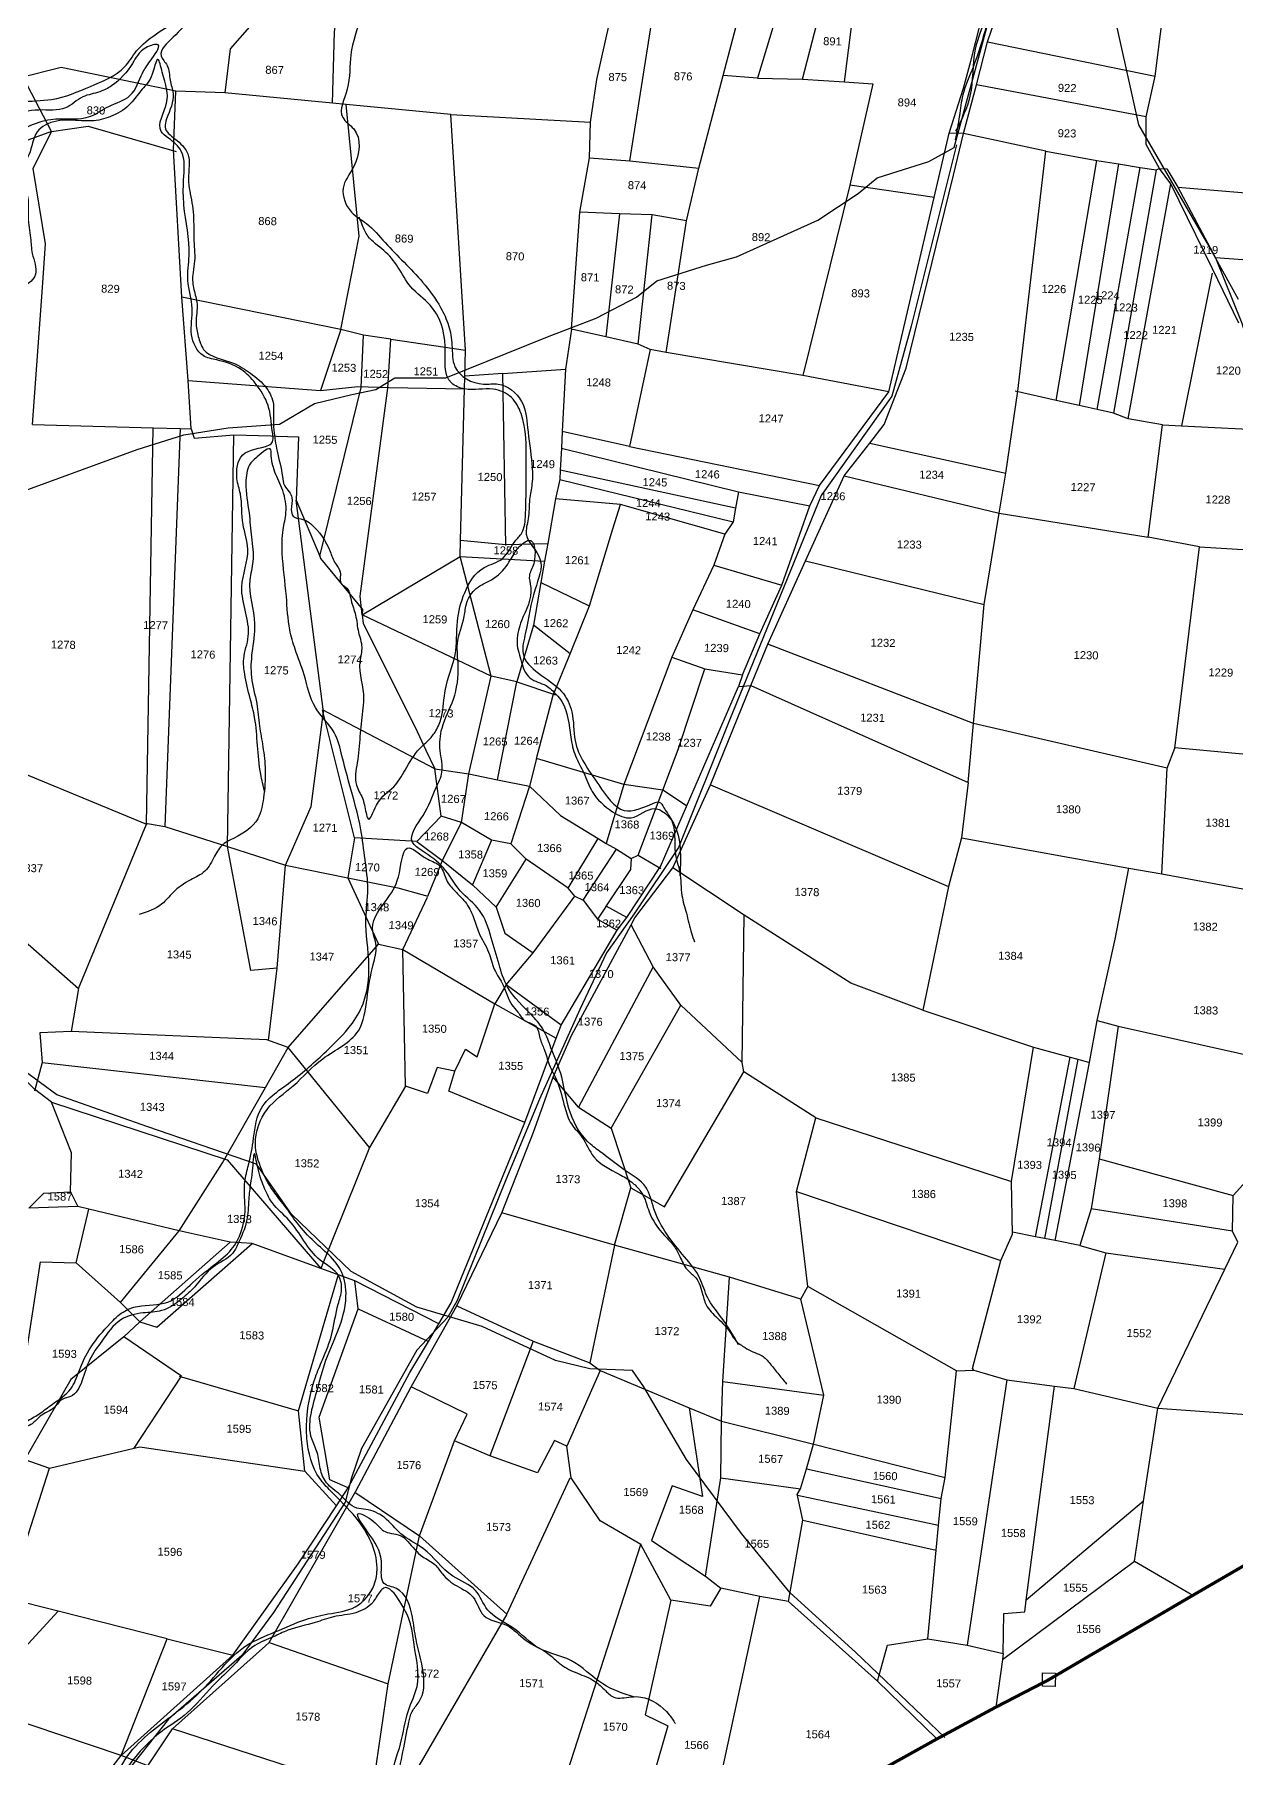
# Model space of a CAD drawing. Header units: inches. Extents: x 180371 to 190018, y 1621195 to 1629901.
# Drawn here: x 183384 to 185303, y 1622969 to 1625721 of the extents above; entities that cross this region are included whole.
import ezdxf
from ezdxf.enums import TextEntityAlignment as Align

# ---------------------------------------------------------------- set-up
doc = ezdxf.new("R2010")
doc.units = ezdxf.units.IN
doc.header["$MEASUREMENT"] = 0
for name, color, linetype in [('DIMENSION', 7, 'Continuous'), ('PLOTS', 7, 'Continuous'), ('ROAD', 1, 'Continuous'), ('STREAM', 4, 'Continuous'), ('VILLAGE BOUNDARY', 5, 'Continuous'), ('VILLAGE BOUNDRY STONES', 1, 'Continuous')]:
    doc.layers.add(name, color=color, linetype=linetype)
doc.styles.get("Standard").update_dxf_attribs({"font": 'arial.ttf'})

msp = doc.modelspace()

# ---------------------------------------------------------------- linework, layer by layer
at = {"layer": 'PLOTS'}
for points in [[(184762.6, 1626558), (184759.3, 1626538.7), (184743.8, 1626479.1), (184612.2, 1626331.5), (184591.8, 1626288.8), (184532.3, 1626247.8), (184404.9, 1626279.4), (184343.1, 1626263), (184272.3, 1626197.4), (184208.9, 1626139), (184129.7, 1626083.6), (184035.6, 1625968.4), (183883.6, 1625865.3), (183811.5, 1625825.8), (183746.6, 1625755.2), (183696.4, 1625698), (183687.9, 1625628)], [(184392.4, 1625213.6), (184424.8, 1625423.6), (184444.6, 1625507.6), (184483.5, 1625655.3), (184530.4, 1625833.7), (184561.2, 1626034.9), (184576.5, 1626135.2), (184576.9, 1626158.3), (184591.8, 1626288.8), (184582.8, 1626384.3)], [(184049.1, 1625593), (184271.8, 1625580.9), (184281.8, 1625649.1), (184322.4, 1625830), (184341.3, 1626145.4), (184271.8, 1626149.9), (184272.3, 1626197.4)], [(184638.6, 1626029.6), (184615.2, 1625799), (184583.4, 1625801.4), (184538.6, 1625651.3), (184483.5, 1625655.3)], [(183860.1, 1625611.3), (183863.1, 1625725), (183883.6, 1625865.3)], [(184334.4, 1625519.3), (184384.6, 1625837), (184322.4, 1625830)], [(184610.4, 1625649.9), (184648.6, 1625798.1), (184694.6, 1625783.5), (184718.9, 1625779.5), (184792.9, 1625764.4), (184899.3, 1625740.9)], [(184677.1, 1625645.4), (184694.6, 1625783.5)], [(185306.7, 1625260.4), (185264.5, 1625347), (185198.2, 1625482.8), (185180.1, 1625506.8), (185158.7, 1625545.5), (185158.9, 1625589.3), (185173, 1625654.6), (185190.4, 1625790.2), (185221, 1625796.5), (185296.2, 1625785), (185403.5, 1625781)], [(183381.2, 1625098.6), (183573.6, 1625093.2), (183616.6, 1625092), (183634.1, 1625091.5), (183639.3, 1625076.7), (183702.5, 1625081.8), (183761.5, 1625080.1), (183770.6, 1625079.8), (183805.8, 1625078.7), (183802.1, 1624977.8), (183840, 1624888.4), (183840.7, 1624884.6), (183907.7, 1624802.9), (183907.4, 1624794.8), (183908.9, 1624780.8), (183991.8, 1624615.5), (184009, 1624578.6), (184023.2, 1624548.6), (184077.8, 1624540.7), (184123.6, 1624531.4), (184174.4, 1624521.2), (184224, 1624474.5), (184284.2, 1624437.6), (184296.9, 1624429.8), (184313.4, 1624420.5), (184336.6, 1624405.6), (184347.9, 1624411.1), (184387.4, 1624514.8), (184412, 1624579.4), (184454.2, 1624708.3), (184514.5, 1624699), (184508.3, 1624680.3), (184527.8, 1624681.7), (184874.8, 1624526.7), (184883.3, 1624621.1), (184900.4, 1624811.2), (184924.3, 1624957.1), (184934.7, 1625020.5), (184954, 1625151.4), (184998.7, 1625534.6), (184867.3, 1625562.7), (184844.6, 1625563.6), (184867.4, 1625635.4), (184878.7, 1625678.4), (184895.1, 1625740.9)], [(183565.2, 1622957.2), (183604.8, 1623016.4), (183753, 1623149.1), (183758.9, 1623154.4), (183842.9, 1623300.9), (183897.4, 1623395.9), (183985.6, 1623562.1), (184058.4, 1623691.8), (184130.4, 1623840.2), (184180.9, 1623968.8), (184212.4, 1624056.6), (184241.3, 1624123.2), (184336.9, 1624299.8), (184342.8, 1624310.7), (184403.3, 1624390.6), (184463.2, 1624523.4), (184527.8, 1624681.7), (184554.7, 1624747.8), (184615.2, 1624880.8), (184676.8, 1625016.3), (184717.8, 1625068.8), (184740.7, 1625098.2), (184775.9, 1625188.3), (184851.4, 1625496.3), (184867.3, 1625562.7), (184887.8, 1625640.8), (184905.8, 1625709.2), (184917.7, 1625744.7)], [(184905.8, 1625709.2), (185173, 1625654.6)], [(183282, 1624576.2), (183562.8, 1624460.4), (183564.8, 1624461.3), (183592.1, 1624456.9), (183692.2, 1624424.7), (183785, 1624394.8), (183884.7, 1624374.9), (183964, 1624359), (184012.2, 1624345.4), (184036.5, 1624405.2), (184066.1, 1624463), (184077.8, 1624540.7), (184113.2, 1624696.8), (184063.5, 1624887.9), (184064.4, 1624913.9), (184070.7, 1625155.2), (184071.2, 1625174.7), (184072.3, 1625217), (184049.1, 1625593), (183882, 1625609.2), (183860.1, 1625611.3), (183687.9, 1625628), (183609.8, 1625630.7), (183427.1, 1625668.4), (183359, 1625651.3)], [(183381.2, 1625098.6), (183396.9, 1625317), (183401.9, 1625386.6), (183381.9, 1625507.3), (183411.4, 1625565.9), (183366.6, 1625651.6)], [(184538.6, 1625651.3), (184610.4, 1625649.9), (184677.1, 1625645.4), (184722.4, 1625642.4), (184685.6, 1625480.4), (184610.6, 1625176.6)], [(183952.9, 1625234.5), (183909.7, 1625240.8), (183873.1, 1625250.2), (183619.3, 1625301.8), (183606.4, 1625536.9), (183609.8, 1625630.7)], [(185158.9, 1625589.3), (184887.8, 1625640.8)], [(183873.1, 1625250.2), (183902.6, 1625399.2), (183882, 1625609.2)], [(183411.4, 1625565.9), (183021.5, 1625423.3)], [(183411.4, 1625565.9), (183469.7, 1625574.7), (183610.5, 1625534.3)], [(184241.5, 1625250.4), (184254.6, 1625437.2), (184270, 1625524), (184271.8, 1625580.9)], [(184514.5, 1624699), (184542.3, 1624764.1), (184577, 1624841.7), (184622.2, 1624968.4), (184637.4, 1625001), (184747.9, 1625150.6), (184844.6, 1625563.6)], [(184998.7, 1625534.6), (185080, 1625519.7), (185114.6, 1625514.3), (185149.5, 1625508.9), (185174.8, 1625505), (185180.1, 1625506.8), (185191.9, 1625506.7), (185209.3, 1625477), (185269.4, 1625364.6), (185311.7, 1625260.3), (185365.5, 1625086.8)], [(184270, 1625524), (184334.4, 1625519.3), (184444.6, 1625507.6)], [(185015.4, 1625136.7), (185080, 1625519.7)], [(185114.6, 1625514.3), (185051.8, 1625128.6)], [(185080.8, 1625122.1), (185149.5, 1625508.9)], [(185174.8, 1625505), (185106.9, 1625116.3)], [(184820.7, 1625460.5), (184685.6, 1625480.4)], [(185130.2, 1625107.5), (185198.2, 1625482.8)], [(185209.3, 1625477), (185426, 1625459), (185546.2, 1625449.1)], [(184424.8, 1625423.6), (184370, 1625432.9), (184318.1, 1625434.7), (184254.6, 1625437.2)], [(184318.1, 1625434.7), (184296.1, 1625238.2)], [(184347.9, 1625226.6), (184370, 1625432.9)], [(185264.2, 1625339.8), (185215, 1625096.3)], [(185539, 1625344.9), (185269.4, 1625364.6)], [(183634.1, 1625091.5), (183629.8, 1625168.6), (183619.3, 1625301.8)], [(183840, 1624888.4), (183905.5, 1625157.5), (183909.7, 1625240.8)], [(183873.1, 1625250.2), (183840.6, 1625152.8)], [(184747.9, 1625150.6), (184610.6, 1625176.6), (184392.4, 1625213.6), (184366.9, 1625217.9), (184347.9, 1625226.6), (184296.1, 1625238.2), (184241.5, 1625250.4), (184231.8, 1625186.8), (184226.8, 1625087.2), (184225.4, 1625060.4), (184223.6, 1625025.5), (184222.9, 1625010.4), (184216, 1624979.6), (184203.5, 1624908.5), (184198.6, 1624880.5), (184192.5, 1624846), (184180.6, 1624778.1), (184154.2, 1624687.7), (184113.2, 1624696.8), (183907.4, 1624794.8), (183904, 1624824.6), (183948.5, 1625156.3), (183952.9, 1625234.5), (184072.3, 1625217)], [(184366.9, 1625217.9), (184334.1, 1625063.2), (184637.4, 1625001)], [(184131.7, 1625179.9), (184071.2, 1625175.7)], [(184136.5, 1624905.3), (184131.7, 1625179.9), (184231.8, 1625186.8)], [(183629.8, 1625168.6), (183840.6, 1625152.8), (183900.3, 1625159), (183949.8, 1625157.7), (184070.7, 1625155.2)], [(185184.7, 1625097.8), (185130.2, 1625107.5), (185106.9, 1625116.3), (185080.8, 1625122.1), (185051.8, 1625128.6), (185015.4, 1625136.7), (184949.9, 1625151.4)], [(183227.9, 1624353.1), (183318.1, 1624315.3), (183347, 1624292.6), (183454.7, 1624197.9), (183562.8, 1624460.4), (183573.6, 1625093.2)], [(183616.6, 1625092), (183592.1, 1624456.9)], [(184883.8, 1623588.7), (184881.4, 1623591.6), (184927, 1623764), (184945.7, 1623806.1), (184944, 1623890), (184979.2, 1624104.7), (185037.3, 1624088.7), (185049.9, 1624085.2), (185068.6, 1624080.1), (185080.8, 1624146.8), (185109.4, 1624276.8), (185131, 1624390), (185183.9, 1624381.4), (185192.6, 1624549.9), (185204.8, 1624581.8), (185244.2, 1624903.4), (185161.9, 1624918.6), (185184.7, 1625097.8), (185215, 1625096.3), (185365, 1625088.8)], [(183692.2, 1624424.7), (183702.5, 1625081.8)], [(184334.1, 1625063.2), (184226.8, 1625087.2)], [(184717.8, 1625068.8), (184934.7, 1625020.5)], [(184225.4, 1625060.4), (184508.1, 1624990.8), (184622.2, 1624968.4)], [(184222.9, 1625010.4), (184499.3, 1624943.3)], [(184503.3, 1624964.7), (184223.6, 1625025.5)], [(184676.8, 1625016.3), (184924.3, 1624957.1), (185161.9, 1624918.6)], [(184508.1, 1624990.8), (184503.3, 1624964.7), (184499.3, 1624943.3), (184486.2, 1624923.4), (184468.9, 1624873.9), (184435.3, 1624802.7), (184401.7, 1624726.8), (184324.8, 1624523.7), (184296.9, 1624429.8)], [(183757.9, 1624115.3), (183771.7, 1624230.4), (183785, 1624394.8), (183825.9, 1624488.4), (183845.6, 1624639.9), (183802.1, 1624977.8)], [(184185.7, 1624565.4), (184212.4, 1624666.3), (184239.1, 1624732.5), (184270, 1624808.9), (184307.5, 1624931.7), (184319.5, 1624970.9), (184216, 1624979.6)], [(184486.2, 1624923.4), (184319.5, 1624970.9)], [(184064.4, 1624913.9), (184135.9, 1624907), (184203.5, 1624908.5)], [(185244.2, 1624903.4), (185408.8, 1624893)], [(183907.4, 1624794.8), (184063.5, 1624887.9), (184198.6, 1624880.5)], [(184468.9, 1624873.9), (184577, 1624841.7)], [(184615.2, 1624880.8), (184900.4, 1624811.2)], [(184192.5, 1624846), (184268.7, 1624809.6)], [(184542.3, 1624764.1), (184435.3, 1624802.7)], [(184239.1, 1624732.5), (184180.6, 1624778.1)], [(185192.6, 1624549.9), (184883.3, 1624621.1), (184554.7, 1624747.8)], [(184401.7, 1624726.8), (184454.2, 1624708.3)], [(183701, 1623133.9), (183805.1, 1623280), (183866.1, 1623372.6), (183884.9, 1623401.2), (183983.6, 1623585), (184013, 1623634.6), (184029.9, 1623663.1), (184049.6, 1623696.2), (184167, 1623984.4), (184217.2, 1624118.8), (184224.9, 1624139.4), (184314.2, 1624291.5), (184329.9, 1624311.5), (184383.6, 1624392.8), (184508.3, 1624680.3)], [(184123.6, 1624531.4), (184154.2, 1624687.7), (184215.8, 1624666.8)], [(184137, 1624203.8), (184180.2, 1624255.1), (184246.9, 1624345.6), (184236, 1624358.4), (184169.3, 1624404.4), (184144.4, 1624429.3), (184114, 1624435), (184066.1, 1624463), (184033.3, 1624473.4), (184023.2, 1624548.6), (183844.2, 1624643)], [(184033.3, 1624473.4), (183994.5, 1624432.7), (183895.2, 1624438.7), (183844.2, 1624643)], [(185387.5, 1624051.9), (185395.6, 1624101.8), (185403.5, 1624221.2), (185403.8, 1624273.1), (185415.3, 1624342.5), (185424.4, 1624416.1), (185433.3, 1624561.2), (185426.9, 1624561.8), (185204.8, 1624582.2)], [(184425, 1624489.9), (184387.4, 1624514.8), (184324.8, 1624523.7), (184185.7, 1624565.4), (184174.4, 1624521.2)], [(184174.4, 1624521.2), (184144.4, 1624429.3)], [(184874.8, 1624526.7), (184864.2, 1624438.5), (184843.2, 1624360.8), (184802.3, 1624163.3), (184687.2, 1624206.4), (184517, 1624315), (184403.3, 1624390.6)], [(184463.2, 1624523.4), (184843.2, 1624360.8)], [(183895.2, 1624438.7), (183884.7, 1624374.9), (183933.2, 1624269.1)], [(183994.5, 1624432.7), (184036.5, 1624401.6), (184083.2, 1624363.4), (184121.1, 1624327.8), (184134.9, 1624286.4), (184180.2, 1624255.1)], [(184114, 1624435), (184083.2, 1624363.4)], [(184236, 1624358.4), (184284.2, 1624437.6)], [(184864.2, 1624438.5), (185131, 1624390)], [(183771.7, 1624230.4), (183729.5, 1624226.7), (183692.2, 1624424.7)], [(184121.1, 1624327.8), (184169.3, 1624404.4)], [(184260.1, 1624339.1), (184313.4, 1624420.5)], [(184336.6, 1624405.6), (184335.7, 1624388.2), (184295.9, 1624328.5)], [(184347.9, 1624411.1), (184384.3, 1624389.5)], [(185183.9, 1624381.4), (185399.5, 1624341.1)], [(183976.5, 1624042.4), (183972, 1624260.5), (184011.7, 1624344.1)], [(184246.9, 1624345.6), (184260.1, 1624339.1), (184282.9, 1624308.9), (184314.2, 1624291.5)], [(184329.9, 1624311.5), (184296.6, 1624329.5), (184282.9, 1624308.9)], [(184513.9, 1624079.8), (184415.9, 1624171.5), (184371.9, 1624232.9), (184336.9, 1624299.8)], [(184600.5, 1623874.2), (184631.4, 1623991.6), (184516.4, 1624064.9), (184513.9, 1624079.8), (184517, 1624315)], [(183521.4, 1623697.1), (183615.4, 1623811.4), (183684.6, 1623919.9), (183752.9, 1624039.9), (183789.3, 1624103.7), (183933.2, 1624269.1), (183972, 1624260.5), (184119, 1624173.7), (184217.2, 1624118.8)], [(183441.8, 1623873.7), (183443.2, 1623936), (183411.2, 1624016.6), (183384.4, 1624037.6), (183302, 1624119.8), (183274.8, 1624150.2), (183218.2, 1624217.7), (183183.9, 1624240.2), (183151.1, 1624263.8)], [(184371.9, 1624232.9), (184252.4, 1624008.5), (184212.4, 1624056.6)], [(183454.7, 1624197.9), (183443, 1624129.5), (183392.7, 1624127.6), (183396.4, 1624080.1), (183384.5, 1624034.1)], [(184224.9, 1624139.4), (184137, 1624203.8), (184119, 1624173.7)], [(184055.2, 1624066.2), (184072.1, 1624101.3), (184090.7, 1624089.3), (184119, 1624173.7)], [(184304.7, 1623975), (184415.9, 1624171.5)], [(184802.3, 1624163.3), (184979.2, 1624104.7)], [(183789.3, 1624103.7), (183755, 1624116.3), (183443, 1624129.5)], [(185114, 1624137.9), (185083.9, 1623926.3), (185071, 1623846.5), (185053.2, 1623788), (185013.4, 1623795.9), (184996.4, 1623799.2), (184982.4, 1623801.9), (184945.6, 1623809.1)], [(185080.8, 1624146.8), (185114, 1624137.9), (185349.6, 1624085.6)], [(183919.2, 1623944.6), (183789.3, 1624103.7)], [(183396.4, 1624080.1), (183752.9, 1624039.9)], [(184982.4, 1623801.9), (185037.3, 1624088.7)], [(185049.9, 1624085.2), (184996.4, 1623799.2)], [(185013.4, 1623795.9), (185068.6, 1624080.1)], [(184167, 1623984.4), (184045.9, 1624034), (184055.2, 1624066.2), (184026.9, 1624072.2), (184011.5, 1624030.7), (183976.5, 1624042.4), (183919.2, 1623944.6), (183841.2, 1623751.3)], [(184310.2, 1623788.4), (184336.3, 1623879.9), (184389.8, 1623849.8), (184516.4, 1624064.9)], [(183411.2, 1624016.6), (183691.9, 1623924.4), (183841.2, 1623751.3)], [(184252.4, 1624008.5), (184304.7, 1623975), (184336.3, 1623879.9)], [(184631.4, 1623991.6), (184944, 1623890)], [(185140, 1623284.2), (185154.6, 1623379.7), (185177.6, 1623528.3), (185284.5, 1623750.1), (185305.3, 1623793.3), (185296.5, 1623811), (185297.6, 1623867.5), (185411.1, 1623993), (185422.5, 1623975.8), (185871.2, 1623931.7), (185880.8, 1623948.2), (185976, 1623908), (186058, 1623910.2), (186063.6, 1623820.8), (186182, 1623817.1)], [(185083.9, 1623926.3), (185297.6, 1623867.5)], [(183092.1, 1623541.8), (183173.8, 1623532.7), (183242.6, 1623530.4), (183357.5, 1623526.7), (183394, 1623761.7), (183450.6, 1623760), (183470.9, 1623845.8), (183453.7, 1623850.4), (183375.1, 1623847.5), (183399.1, 1623871.7), (183441.8, 1623873.7), (183453.7, 1623850.4)], [(184627.8, 1623470.7), (184644.2, 1623549), (184607.8, 1623702.1), (184619, 1623722.2), (184600.5, 1623874.2)], [(184600.5, 1623874.2), (184927, 1623764)], [(184029.9, 1623663.1), (183895.6, 1623731.6), (183841.2, 1623751.3), (183731.9, 1623790.9), (183696.8, 1623793), (183615.4, 1623811.4), (183470.9, 1623845.8)], [(184607.8, 1623702.1), (184493.7, 1623737.4), (184310.2, 1623788.4), (184130.4, 1623840.2)], [(185296.5, 1623811), (185071, 1623846.5)], [(183450.6, 1623760), (183521.4, 1623697.1), (183552.2, 1623665.8), (183579.6, 1623657.5), (183731.9, 1623790.9)], [(183543.4, 1623464.2), (183619, 1623579.3), (183526.9, 1623642.1), (183552.2, 1623665.8), (183696.8, 1623793)], [(184310.2, 1623788.4), (184270.7, 1623600.5)], [(185094.3, 1623776.3), (185043.5, 1623559.5)], [(185053.2, 1623788), (185094.3, 1623776.3), (185284.5, 1623750.1)], [(183815.7, 1623427.9), (183805.7, 1623524.1), (183869, 1623740)], [(183884.9, 1623401.2), (183855.8, 1623413.6), (183838.5, 1623513.7), (183901, 1623686.6), (183895.6, 1623731.6)], [(184480.7, 1623507.7), (184482.8, 1623570.7), (184493.7, 1623737.4)], [(184856.3, 1623587.8), (184619, 1623722.2)], [(184058.4, 1623691.8), (184180.4, 1623635.2), (184270.7, 1623600.5), (184287.2, 1623588.4), (184429.5, 1623529), (184480.7, 1623507.7), (184626.1, 1623471.1), (184838, 1623417.7), (184856.3, 1623587.8), (184883.8, 1623588.7), (184936.6, 1623573.4), (185012.6, 1623563.6), (185043.5, 1623559.5), (185177.6, 1623528.3), (185356.2, 1623515.5), (185496.5, 1623501.9), (185531, 1623402.4)], [(183901, 1623686.6), (184013, 1623634.6)], [(183526.9, 1623642.1), (183442.3, 1623573.9), (183369.1, 1623446.2), (183408.2, 1623432.7)], [(184180.4, 1623635.2), (184111.2, 1623452.1)], [(183615.2, 1623579.1), (183805.7, 1623524.1)], [(184287.2, 1623588.4), (184234.2, 1623467.8)], [(184824.7, 1623000.2), (184729.8, 1623092.7), (184587.9, 1623219.8), (184542.3, 1623227.6), (184480, 1623240.8), (184462.7, 1623212.4), (184400.3, 1623222), (184352.2, 1623310.7), (184287.2, 1623348.2), (184240.7, 1623416.9), (184234.2, 1623467.8), (184214.3, 1623476.4), (184187.3, 1623425), (184111.2, 1623452.1), (184054.8, 1623475.9), (184074.8, 1623518.5), (183985.6, 1623562.1)], [(184482.8, 1623570.7), (184644.2, 1623549)], [(184936.6, 1623573.4), (184873.1, 1623149.7)], [(184930.8, 1623136.6), (184931.8, 1623200.4), (184965.4, 1623202.9), (184967.4, 1623221.6), (185012.6, 1623563.6)], [(184429.5, 1623529), (184450.4, 1623387.1), (184402.3, 1623404.2), (184369.4, 1623316.9), (184455.2, 1623260.3), (184480, 1623240.8)], [(184455.2, 1623260.3), (184480.1, 1623416.8), (184480.7, 1623507.7)], [(183510.1, 1622610.3), (183645.5, 1622563.9), (183696, 1622548.2), (183709.6, 1622388.9), (183790.3, 1622549.9), (183891.2, 1622774.3), (183922.9, 1622909.6), (183948.9, 1623088.2), (183998.7, 1623324.6), (184054.8, 1623475.9)], [(184587.9, 1623219.8), (184610.6, 1623349.5), (184602.4, 1623388.7), (184601.9, 1623390.7), (184607, 1623399.3), (184616.4, 1623431.6), (184627.8, 1623470.7)], [(183341.8, 1623224.6), (183408.2, 1623432.7), (183543.4, 1623464.2), (183552.4, 1623466.3), (183815.7, 1623427.9), (183866.1, 1623372.6)], [(183897.3, 1623393.1), (183998.7, 1623324.6), (184138, 1623199.4), (184239.5, 1623417)], [(184480.1, 1623416.8), (184607, 1623399.3)], [(184616.4, 1623431.6), (184831.4, 1623384)], [(184810.3, 1623160), (184823.6, 1623301.6), (184827.3, 1623341.1), (184831.4, 1623384), (184838, 1623417.7)], [(184827.3, 1623341.1), (184602.4, 1623388.7)], [(185154.6, 1623379.7), (184967.4, 1623221.6)], [(184610.6, 1623349.5), (184823.6, 1623301.6)], [(184187.1, 1622799.3), (184352.2, 1623310.7)], [(184929.7, 1623126.9), (185140, 1623284.2), (185233.5, 1623229.6)], [(183596.1, 1623160), (183422.3, 1623204.1), (183341.8, 1623224.6), (183283.9, 1623054.1), (183168.7, 1623174.1), (183135.8, 1623173.9), (183118.4, 1623091.5)], [(184400.3, 1623222), (184359.3, 1623038.9), (184395.2, 1623021.2), (184316.6, 1622748.1), (184304.1, 1622693.8), (184355.1, 1622664.7)], [(184445.5, 1622779.2), (184542.3, 1623227.6)], [(183283.9, 1623054.1), (183422.3, 1623204.1)], [(184138, 1623199.4), (183957.5, 1622887.5)], [(183125.9, 1622455.6), (183354.4, 1622760.5), (183398, 1622813.4), (183522.7, 1622973.9), (183596.1, 1623160), (183701, 1623133.9), (183522.7, 1622973.9)], [(183758.9, 1623154.4), (183948.9, 1623088.2)], [(184729.8, 1623092.7), (184745.7, 1623150.1), (184810.3, 1623160), (184873.1, 1623149.7), (184930.8, 1623136.6), (184929.7, 1623126.9), (184918.9, 1623051)], [(183565.2, 1622957.2), (183522.7, 1622973.9), (183283.9, 1623054.1), (183118.4, 1623091.5), (183091.4, 1622933.3), (183028.4, 1622676.5), (182888.1, 1622716.8)], [(184445.5, 1622779.2), (184361.4, 1622757.1), (184315.7, 1622745.1), (184187.1, 1622799.3), (183962.8, 1622889.4), (183922.9, 1622909.6), (183862.1, 1622931), (183794.3, 1622954.8), (183604.8, 1623016.4)]]:
    msp.add_lwpolyline(points, dxfattribs=at)
at = {"layer": 'ROAD'}
for p, q in [((184694.9, 1623139), (184590.5, 1623233.7)), ((184837.5, 1623002.4), (184694.9, 1623139))]:
    msp.add_line(p, q, dxfattribs=at)
for points in [[(183335.8, 1624980.7), (183548, 1625058.4), (183622.8, 1625081.9), (183693.3, 1625093.2), (183775.3, 1625099.2), (183831.2, 1625131.7), (183890.7, 1625146.2), (183929.2, 1625154.1), (183959.7, 1625172.7), (184040.7, 1625173), (184203.4, 1625238.3), (184280.7, 1625268.1), (184345.2, 1625301.6), (184377.7, 1625327.7), (184457.2, 1625352.8), (184505.1, 1625365.8), (184634.8, 1625424.4), (184698.9, 1625467.3), (184729.6, 1625492.2), (184812, 1625518.4), (184852.5, 1625540.8), (184920.2, 1625791)], [(185306.3, 1625298.2), (185256.1, 1625388.2), (185147.3, 1625576.8), (185101, 1625785.5)], [(184855.8, 1625544.6), (184783.7, 1625255.3), (184752.8, 1625143.4), (184639.9, 1624985.2), (184493.9, 1624626.3), (184412.3, 1624423.2), (184341.5, 1624317.2), (184297.6, 1624255.3), (184254.7, 1624164.7), (184190.2, 1624021.4), (184136.5, 1623892.6), (184058.8, 1623700), (184044.2, 1623673.3), (183994.4, 1623620.9), (183906.3, 1623464.1), (183889.9, 1623415.2), (183880.4, 1623378.3), (183766, 1623202.3), (183715.4, 1623133.2), (183598.1, 1623031.8), (183531.1, 1622947.2)], [(184590.5, 1623233.7), (184513.1, 1623328.4), (184425.3, 1623446.4), (184357.2, 1623562.2), (184338.9, 1623588.4), (184270.6, 1623591.1), (184215.9, 1623604.3), (184099.1, 1623658.8), (183994.4, 1623689.4), (183889.6, 1623746.4), (183794.5, 1623838), (183738.4, 1623917.7), (183565.4, 1623977.5), (183419.9, 1624028.2), (183341.8, 1624086.1), (183249.5, 1624199.7), (183088.5, 1624329.2), (182825.8, 1624522.2), (182718.6, 1624578), (182581.5, 1624640.6), (182526.8, 1624701.7), (182487.6, 1624746.4), (182469.7, 1624820.5), (182461.1, 1624856.4)]]:
    msp.add_lwpolyline(points, dxfattribs=at)
at = {"layer": 'STREAM'}
for points in [[(181652.2, 1625047.6), (181674.7, 1625072.5), (181721, 1625122.3), (181760.1, 1625142.2), (181819.6, 1625181), (181860.3, 1625213.5), (181924.5, 1625223.6), (181994.7, 1625230.2), (182020.1, 1625253.4), (182068.7, 1625280.4), (182130.5, 1625301.2), (182192.3, 1625320.7), (182274.8, 1625344.4), (182330.6, 1625363.3), (182407.4, 1625399.1), (182478.3, 1625408.3), (182508.7, 1625409.7), (182600.9, 1625416.6), (182690.4, 1625422.1), (182812.7, 1625434.4), (182884.3, 1625441.6), (182983.4, 1625461.7), (183028.8, 1625464.1), (183082.7, 1625487.7), (183230.9, 1625532.2), (183313.7, 1625567.2), (183325.6, 1625595), (183411.5, 1625617.3), (183473.4, 1625638.1), (183528.1, 1625669.1), (183547.3, 1625694.7), (183579.2, 1625722.1), (183647, 1625765.1), (183705.8, 1625804.7), (183761.3, 1625838.9), (183812.5, 1625863.3), (183852.6, 1625897.2), (183876.6, 1625929.4), (183907.9, 1625953), (183966.8, 1625993.9), (184041.4, 1626054.5), (184072.4, 1626101.2), (184119.6, 1626157), (184146.7, 1626176.5), (184227, 1626214), (184259.5, 1626232.7), (184279.7, 1626278.3), (184299.5, 1626296.6), (184350.2, 1626327.7), (184396.6, 1626344.1), (184450.3, 1626328.3), (184480.6, 1626305.7), (184503.9, 1626301.3), (184544.4, 1626321.1), (184567.9, 1626354.2), (184633.9, 1626417), (184677.9, 1626476.8), (184718.2, 1626556.8), (184728.7, 1626583.9), (184746.4, 1626633), (184765.8, 1626730.5), (184778.1, 1626780.3), (184796.9, 1626850.7), (184828.3, 1626920.1), (184851.8, 1626959.7), (184875.7, 1626985.9), (184926.8, 1627064.6), (185022.1, 1627124.1), (185040, 1627151.8), (185134.7, 1627210.6), (185188.9, 1627250.2), (185205.3, 1627271.3), (185252.8, 1627338.1), (185285.8, 1627419.5), (185328.8, 1627465.4), (185405.8, 1627507.9), (185453.4, 1627551), (185546.3, 1627650.3), (185602.2, 1627705.2), (185638, 1627729.9), (185676, 1627756.5), (185700.5, 1627783.4), (185718.4, 1627908.9), (185726.4, 1628007.5), (185740.9, 1628100), (185746.7, 1628154.6), (185747.1, 1628177.3), (185774.2, 1628294.5), (185822.5, 1628370.9), (185859.8, 1628436.2), (185894.9, 1628487.6), (185964.9, 1628611.4), (186020.7, 1628696.4), (186059.5, 1628768.4), (186115.7, 1628840.6), (186167.2, 1628877.7), (186203.9, 1628875.6), (186304.2, 1628894.4), (186373.5, 1628889.8), (186439.4, 1628872.5), (186502, 1628848.8), (186558.3, 1628832.8), (186600.7, 1628817), (186631.3, 1628800.3), (186680.1, 1628784.4), (186728.9, 1628765.3), (186778.7, 1628745.1), (186826.3, 1628723.9), (186853, 1628719.1), (186865.7, 1628717.8), (186883.9, 1628719.5), (186906.5, 1628725.5), (186923.8, 1628734.8), (186949, 1628766.3)], [(185955.1, 1624057.8), (185954, 1624088), (185933.6, 1624127.5), (185915.2, 1624170.7), (185890.2, 1624204.6), (185868.2, 1624258), (185855.4, 1624283.9), (185846.6, 1624335), (185832, 1624378.1), (185814.4, 1624443.1), (185811.2, 1624491.4), (185795.5, 1624535.9), (185792, 1624574.8), (185772.9, 1624613.7), (185758, 1624660.3), (185739.2, 1624697.6), (185724, 1624741), (185705.8, 1624780.7), (185703.8, 1624827.5), (185707.4, 1624857.4), (185710.3, 1624896.3), (185740.6, 1624952.7), (185751.8, 1624978.2), (185754.5, 1625007.2), (185762.8, 1625034.7), (185759.7, 1625096.9), (185757.7, 1625125.6), (185747.3, 1625163.5), (185752.3, 1625196.6), (185744.5, 1625235.7), (185749.4, 1625268.6), (185748.2, 1625282.8), (185733.1, 1625290.4), (185736.8, 1625312.9), (185737.8, 1625351.2), (185737.1, 1625369.7), (185739.7, 1625381.4), (185737, 1625393), (185704.5, 1625417.1), (185681.3, 1625428.1), (185665.5, 1625440.2), (185663.2, 1625461.9), (185670.7, 1625500.4), (185684.6, 1625540.2), (185691.7, 1625571.7), (185699.9, 1625590.3), (185712.5, 1625605.3), (185735.8, 1625616.6), (185740.3, 1625628.3), (185727.9, 1625639.5), (185715.7, 1625658.7), (185723.9, 1625707.6), (185725.4, 1625742.9), (185727.3, 1625782.2), (185736.3, 1625806.1), (185741.1, 1625829.3), (185742.1, 1625853.7), (185741.3, 1625883.7), (185748.9, 1625937.7), (185747.4, 1625993), (185743.1, 1626036), (185734.3, 1626067.9), (185677, 1626091.3), (185635.4, 1626102.6), (185603.7, 1626114), (185568.6, 1626118.2), (185543.3, 1626127), (185521.4, 1626136.8), (185516, 1626162.1), (185563.9, 1626190.8), (185610.8, 1626205.1), (185648.6, 1626229.3), (185685.5, 1626259.2), (185737.4, 1626313.8), (185776.9, 1626377.8), (185798.8, 1626422), (185836.6, 1626486.2), (185850.4, 1626513), (185849.4, 1626548.6), (185849.1, 1626572.6), (185868.2, 1626609.1), (185898.6, 1626644.3), (185909, 1626693.5), (185924.8, 1626729.6), (185931.8, 1626760.4), (185951.2, 1626802.7), (185967, 1626844.5), (185975.8, 1626876.5), (185984.1, 1626925.6), (185988.3, 1626969.1), (185981.3, 1626981.7), (185948.3, 1626985.3), (185941.2, 1626997), (185953.1, 1627056), (185960, 1627121.7), (185964.7, 1627164.1), (185973.2, 1627202.1), (185978.5, 1627230.8), (185984.3, 1627327.1), (185989.2, 1627378.5), (185995.2, 1627420), (185996.2, 1627451.3), (185990.2, 1627494.7), (185980.5, 1627589.6), (185980.2, 1627642.4), (185991.2, 1627674.3), (186008.8, 1627717.7), (186051.6, 1627819.7), (186065.3, 1627859.3), (186072.6, 1627900.8), (186090.5, 1627980), (186117.8, 1628055.4), (186130.7, 1628101.5), (186161.4, 1628173.2), (186188.2, 1628227.2), (186217.6, 1628277.2), (186242.3, 1628292.6), (186253, 1628330.6), (186265.9, 1628355.7), (186291, 1628386.7), (186335.9, 1628400.4), (186370.6, 1628414.3), (186406.2, 1628438.1), (186428.5, 1628456.5), (186460, 1628461.9), (186496.2, 1628469.8), (186524.3, 1628503.5), (186567, 1628513.8), (186647.1, 1628509.3), (186699.6, 1628515.2), (186741.2, 1628538.4), (186802, 1628526), (186837.3, 1628512.4), (186861.7, 1628526.5), (186877, 1628566.1), (186879.4, 1628619.3), (186872.7, 1628672.9), (186867.5, 1628689.5), (186810.8, 1628707.1), (186763.2, 1628729.3), (186687.5, 1628758.3), (186630.2, 1628776.6), (186565.5, 1628805.3), (186499.3, 1628826.5), (186441.4, 1628851.7), (186360.9, 1628875.3), (186295.9, 1628867.5), (186202, 1628855.1), (186135.8, 1628834.5), (186092.7, 1628784.3), (186044.1, 1628714), (186017.4, 1628648.6), (185952.4, 1628557.2), (185899.7, 1628463.4), (185874.7, 1628415.8), (185860.2, 1628384.3), (185826.8, 1628327.9), (185781.9, 1628245.7), (185761.4, 1628183.6), (185759.9, 1628106.7), (185759.8, 1628048.8), (185745.8, 1627950.1), (185745, 1627911.7), (185734.3, 1627869.1), (185727, 1627831.9), (185714.9, 1627777.1), (185696.6, 1627743.4), (185631.9, 1627693.2), (185582.3, 1627661.1), (185560.2, 1627622.3), (185514.7, 1627582), (185472.7, 1627544.3), (185420.2, 1627500), (185358.3, 1627462.7), (185322.1, 1627442.1), (185293.4, 1627383.6), (185265.5, 1627328.5), (185232.8, 1627276.2), (185214.2, 1627247.3), (185162.1, 1627222.3), (185112.4, 1627180.6), (185070.6, 1627152.6), (185026.5, 1627114.3), (184968.6, 1627073.5), (184927.4, 1627044.1), (184915.1, 1627017.2), (184879.2, 1626975.3), (184850, 1626928.4), (184820.8, 1626877.1), (184805.8, 1626814.2), (184791.9, 1626737.4), (184769.5, 1626649.2), (184747.5, 1626581.6), (184733.1, 1626550.3), (184713.1, 1626510.1), (184695.2, 1626475.4), (184655.3, 1626413.9), (184621.6, 1626378.9), (184596.1, 1626340.9), (184545.9, 1626304.1), (184512.4, 1626282), (184477.9, 1626278.6), (184428.5, 1626316.7), (184384.7, 1626316.1), (184308.9, 1626273.6), (184292.7, 1626219.6), (184240.9, 1626177.7), (184204.4, 1626142.6), (184166.1, 1626119.3), (184118, 1626083.2), (184089.8, 1626048.7), (184060.9, 1626016.9), (184040.4, 1625987.1), (184027.8, 1625976.4), (184026.3, 1625937.2), (184019.6, 1625910.5), (184006.1, 1625887.4), (183959.4, 1625824.1), (183925.3, 1625805.5), (183905, 1625750.9), (183889.3, 1625688.7), (183883.4, 1625633.8), (183876.3, 1625588.5), (183893.8, 1625570.3), (183894, 1625510.2), (183876.8, 1625475.5), (183890.5, 1625437.4), (183914.2, 1625419.1), (183943.9, 1625388.9), (184003.8, 1625325.6), (184032.6, 1625285.1), (184045.1, 1625256.7), (184050.7, 1625225), (184055.5, 1625190.5), (184101, 1625162.8), (184124.4, 1625163), (184161.8, 1625135.2), (184171.3, 1625093.7), (184178.3, 1625035.2), (184178.4, 1625003.5), (184174.5, 1624978.9), (184172.5, 1624948), (184169.2, 1624923.3), (184191.2, 1624884.1), (184183.3, 1624835.4), (184168.2, 1624766.3), (184164.1, 1624732.7), (184225.5, 1624672.4), (184242, 1624639.7), (184247.3, 1624594), (184285.1, 1624523.1), (184325.6, 1624482.5), (184372.6, 1624493.9), (184381.6, 1624495.8), (184389, 1624486.7), (184399.6, 1624470), (184406, 1624444.4), (184406.8, 1624416.2), (184414.4, 1624383.8), (184417.8, 1624346.6), (184424.8, 1624318.3), (184433.2, 1624286.5), (184437.7, 1624272.6)], [(184743.8, 1626555.8), (184760.2, 1626555.3), (184776.3, 1626544.1), (184820.4, 1626513.5), (184842.8, 1626494.3), (184888.3, 1626427.6), (184909.6, 1626358.4), (184918.3, 1626321), (184927.6, 1626283.9), (184936.9, 1626217.2), (184955.4, 1626137.9), (184982.4, 1626062.1), (184995.8, 1626001.2), (184992.6, 1625953.3), (184993.6, 1625909.2), (184957.2, 1625879.7), (184942.7, 1625844.6), (184927.3, 1625811.3), (184915.1, 1625776.8), (184903.4, 1625734), (184882.5, 1625668.8), (184866.1, 1625624.4), (184860.6, 1625591.4), (184854.1, 1625552.9)], [(184743.8, 1626555.8), (184770.9, 1626535), (184802.5, 1626519.2), (184825.2, 1626503.5), (184844.5, 1626484.7), (184866.6, 1626450.8), (184884.9, 1626419.4), (184897.5, 1626388), (184907.5, 1626322.5), (184920, 1626270.9), (184938.1, 1626178.5), (184949.2, 1626131.3), (184955.5, 1626102.5), (184966.4, 1626069.1), (184977.3, 1626037.6), (184981.3, 1626007.5), (184985.3, 1625974.7), (184985.7, 1625939.5), (184988, 1625922.4), (184975.1, 1625907.3), (184950.9, 1625883), (184926.6, 1625831.8), (184916.7, 1625798.7), (184903.3, 1625750.5), (184886, 1625697.7), (184877.6, 1625622.7), (184854.7, 1625566.4)], [(183954.3, 1625925), (183941.9, 1625899.6), (183930.4, 1625884.2), (183889.4, 1625882.8), (183863.5, 1625884.2), (183824.1, 1625853.3), (183761.7, 1625818.7), (183725.1, 1625797.5), (183700.1, 1625775.3), (183635.7, 1625744.9), (183605.7, 1625716.5), (183586.4, 1625687), (183595.9, 1625671.6), (183600.8, 1625647.9), (183605.5, 1625626.7), (183595.2, 1625586.2), (183592.7, 1625573.1), (183608.5, 1625554.4), (183629, 1625530.5), (183630.1, 1625490.4), (183635.5, 1625452.3), (183637.9, 1625432.7), (183638.7, 1625391.4), (183639.4, 1625354.8), (183636.8, 1625337.2), (183638.8, 1625313.7), (183643.7, 1625290.7), (183642.3, 1625261.2), (183645.7, 1625239.1), (183654.3, 1625218.2), (183701.7, 1625196.3), (183729, 1625180.1), (183754.6, 1625156.6), (183765.6, 1625130.3), (183765.7, 1625109.4), (183766.4, 1625089.5), (183771.6, 1625055.9), (183780, 1625015.3), (183783.3, 1625000.9), (183790.8, 1624991), (183795, 1624981.9), (183794.1, 1624962.3), (183797.1, 1624952.3), (183814.3, 1624946.5), (183825.4, 1624939.8), (183856.2, 1624895.7), (183864.5, 1624876.5), (183872.3, 1624862.7), (183874.2, 1624843.8), (183880.8, 1624839), (183889.7, 1624817.8), (183896.7, 1624794.2), (183901.5, 1624766.8), (183906.7, 1624743.2), (183903.7, 1624720.3), (183909.5, 1624660.5), (183907.7, 1624640.8), (183903.8, 1624600.6), (183899.4, 1624558.6), (183898.2, 1624522.8), (183907.7, 1624502), (183913.5, 1624478.6), (183916.9, 1624469.1), (183930.3, 1624490.8), (183957.8, 1624520.3), (183975.8, 1624546.8), (183999.3, 1624581.2), (184014.4, 1624595.7), (184025, 1624609.4), (184033.9, 1624631.1), (184040.2, 1624675.8), (184055.6, 1624730.8), (184059.4, 1624784), (184071, 1624829.9), (184101.9, 1624870.1), (184131.1, 1624884.2), (184151.5, 1624912.1), (184162.1, 1624925.3), (184168.1, 1624954.7), (184169.3, 1625037.8), (184161, 1625115.9), (184145.8, 1625141.3), (184116.5, 1625154.8), (184070.7, 1625155.2), (184049.9, 1625164.7), (184039.8, 1625222.9), (184016, 1625288.7), (183984.8, 1625318.4), (183964.4, 1625349.7), (183942, 1625376.1), (183916.5, 1625399), (183907.4, 1625416.9), (183902.7, 1625429.6)], [(183324.4, 1625565.8), (183347.9, 1625588), (183391.2, 1625600.4), (183433.9, 1625603.9), (183461.4, 1625621.3), (183488.4, 1625629.4), (183507.4, 1625639.1), (183540.6, 1625674.7), (183561.8, 1625699.6), (183581.7, 1625704.2), (183568.7, 1625678.4), (183556.8, 1625659.3), (183536.7, 1625623.5), (183502.9, 1625606.2), (183474.4, 1625590.5), (183410.4, 1625585.4), (183374.1, 1625574.2), (183350.1, 1625563.9), (183332.3, 1625561.4), (183324.4, 1625565.8)], [(183751.6, 1624512.5), (183745.4, 1624540.1), (183740.2, 1624586.2), (183735.7, 1624630.6), (183728.5, 1624661.2), (183719.9, 1624699.9), (183718.3, 1624724.2), (183725.6, 1624760.1), (183715.2, 1624839.2), (183724.9, 1624899.4), (183717.2, 1624939), (183712.9, 1624987.7), (183707.5, 1625012.1), (183716.7, 1625050), (183758.5, 1625065.6), (183761.8, 1625067.5), (183764.1, 1625086.2), (183757.1, 1625129), (183736.7, 1625164.2), (183714.2, 1625186.3), (183675.1, 1625201.5), (183653.5, 1625208.5), (183635.1, 1625241.7), (183636, 1625283.7), (183629, 1625328.5), (183631.1, 1625367.9), (183622.8, 1625448.6), (183622.3, 1625488.7), (183618.6, 1625534.7), (183598, 1625555.5), (183586.4, 1625566.2), (183595.2, 1625611.3), (183588.2, 1625660.7), (183581.4, 1625681.2), (183570.4, 1625653.2), (183554.2, 1625631.2), (183538, 1625611.2), (183509.3, 1625591.4), (183479, 1625583.4), (183439.6, 1625584.2), (183401.3, 1625576.4), (183388.6, 1625565.5), (183375.4, 1625529), (183367.1, 1625510.8), (183367.3, 1625486.5), (183373.9, 1625456.2), (183374.1, 1625429.3), (183378, 1625396.3), (183380.8, 1625371.3), (183386, 1625338.6), (183354.9, 1625312.9), (183328.1, 1625301.4), (183307.8, 1625282), (183244.1, 1625236.2), (183219.2, 1625208.4), (183204.9, 1625188.9), (183193.5, 1625141.7), (183183, 1625110.4), (183179.1, 1625081.5), (183175.3, 1625056.6), (183168.7, 1625023.1), (183159.7, 1624999.6), (183151, 1624959.6), (183132.2, 1624911.6), (183118.3, 1624876.4), (183102.7, 1624853.7), (183073.7, 1624815.4), (183059.9, 1624784.1), (183043, 1624762.7)], [(183321.5, 1623494.2), (183351.8, 1623499.5), (183373.8, 1623508.8), (183393.3, 1623520.2), (183412.3, 1623534.2), (183442.3, 1623559.1), (183454.9, 1623586.3), (183474.6, 1623626.1), (183504.8, 1623663.2), (183525.7, 1623681.7), (183548.7, 1623690.7), (183597.1, 1623697.6), (183632.5, 1623724.6), (183671.1, 1623757.1), (183698.3, 1623781.4), (183720.4, 1623843.6), (183719.6, 1623885.8), (183725, 1623913.1), (183733.2, 1623953.1), (183744.5, 1624003.3), (183797.2, 1624052.2), (183853.5, 1624101.5), (183888.7, 1624138.9), (183908.7, 1624173.7), (183918.1, 1624235), (183913.4, 1624309.2), (183916.4, 1624356.6), (183912, 1624403.9), (183905.2, 1624451.5), (183886.7, 1624525.5), (183875.1, 1624569.6), (183862.7, 1624606.6), (183832.7, 1624646.5), (183814.7, 1624698.7), (183800.4, 1624739.6), (183791.8, 1624770.6), (183786.3, 1624823.8), (183779.8, 1624893.2), (183781.2, 1624930.5), (183785.7, 1624957.9), (183780.5, 1624992.8), (183768, 1625022.5), (183762, 1625052.8), (183761.5, 1625058.1), (183739.6, 1625046.7), (183727.5, 1625033.8), (183721.7, 1625005.8), (183726.7, 1624957.2), (183730.5, 1624918.4), (183733, 1624879.7), (183727.8, 1624850.3), (183735.6, 1624780.2), (183731.4, 1624734.4), (183730.6, 1624695.1), (183739, 1624652.9), (183743.5, 1624617.4), (183748.8, 1624583.9), (183752.6, 1624547.1), (183749.8, 1624501.9), (183740.6, 1624469), (183703.2, 1624438.3), (183685.3, 1624428.2), (183671.8, 1624409.4), (183656.2, 1624385.5), (183633.7, 1624371.5), (183605.1, 1624351.1), (183587.6, 1624333.1), (183551.2, 1624316.1)], [(184508.3, 1623629.2), (184479.6, 1623674.8), (184459, 1623704.3), (184446.4, 1623735.4), (184422, 1623769.8), (184373.1, 1623846.5), (184360.1, 1623881.1), (184325.8, 1623908.7), (184291.5, 1623934.5), (184271.9, 1623949.5), (184239.8, 1623999), (184224.2, 1624062.3), (184208.7, 1624103.6), (184197.4, 1624130.7), (184179.7, 1624153.6), (184139.2, 1624200.7), (184125.8, 1624236.7), (184113.4, 1624279.2), (184094.8, 1624322.8), (184064, 1624354.1), (184037, 1624390.8), (184003.1, 1624417.9), (183987.5, 1624431.9), (184004.7, 1624474.3), (184025.4, 1624518.9), (184034.7, 1624543.4), (184031.9, 1624577.4), (184034.8, 1624613.9), (184052.9, 1624659.8), (184060.6, 1624713.9), (184059.5, 1624748.3), (184070.1, 1624792.2), (184074.5, 1624814.1), (184089.5, 1624836.8), (184113.7, 1624850.7), (184139.8, 1624875.7), (184153.4, 1624897.5), (184167.4, 1624910.9), (184172.7, 1624913.4), (184181.2, 1624876.2), (184174.2, 1624857.4), (184176.5, 1624838.4), (184161.8, 1624785.1), (184154.5, 1624753.5), (184160.5, 1624722.6), (184175.4, 1624693.6), (184200.8, 1624681.6), (184217.2, 1624667.2), (184225.9, 1624656.4), (184240.2, 1624599.5), (184248, 1624569.3), (184261.1, 1624542.2), (184274.7, 1624512.4), (184307.1, 1624480.4), (184336.9, 1624470.6), (184374.7, 1624485.2), (184391.3, 1624477.4), (184415.4, 1624400.9), (184414.5, 1624378)], [(184342.1, 1623066.8), (184291.4, 1623088.1), (184240.2, 1623125.6), (184189.9, 1623145.1), (184147.4, 1623178.1), (184107.4, 1623206.6), (184088.2, 1623237.4), (184052.1, 1623260.1), (184004.8, 1623304), (183969.1, 1623327.6), (183942.8, 1623353.7), (183913.1, 1623366.6), (183898.6, 1623368.7), (183872.1, 1623389.9), (183850.5, 1623409.2), (183840.4, 1623431.9), (183835.6, 1623457.5), (183826.8, 1623479.3), (183834.9, 1623554.7), (183847.2, 1623598.1), (183868.1, 1623650.1), (183881.5, 1623707), (183874.8, 1623745), (183827.3, 1623797.3), (183801, 1623827.3), (183780.8, 1623855), (183764.1, 1623876.9), (183747.1, 1623908.5), (183736.9, 1623950.1), (183755.6, 1624005.2), (183797.4, 1624043), (183844.5, 1624086.1), (183901.3, 1624130.7), (183915.1, 1624182.4), (183925, 1624236.4), (183929.6, 1624266.2), (183924, 1624294.1), (183947.9, 1624342), (183966.8, 1624383), (183982.5, 1624422.7), (183996.9, 1624414.5), (184012.1, 1624404.5), (184032.1, 1624392.7), (184041.9, 1624371.4), (184055.6, 1624353.5), (184071.6, 1624336.4), (184085.2, 1624311.5), (184093.5, 1624287.3), (184109.2, 1624256.1), (184118.4, 1624228.2), (184132.4, 1624203.7), (184146.3, 1624172.2), (184155.8, 1624160.5), (184167.4, 1624146.7), (184184, 1624138.4), (184191.1, 1624118.9), (184197.8, 1624101.2), (184206.1, 1624076.8), (184218.9, 1624048.9), (184230.8, 1624008.6), (184241.3, 1623982), (184258.5, 1623960.5), (184277.3, 1623929.3), (184317.7, 1623901.7), (184337.7, 1623889), (184350.7, 1623875.9), (184360.8, 1623855.9), (184365.4, 1623841.7), (184389.9, 1623804), (184406.3, 1623785.2), (184415.6, 1623767.9), (184428, 1623747.4), (184437.5, 1623739.2), (184450.2, 1623712.6), (184456.4, 1623693.1), (184474.5, 1623672), (184495.2, 1623648.3), (184503.8, 1623635.8), (184518.5, 1623624.9), (184530.7, 1623618.1), (184543.8, 1623613), (184556.8, 1623601.3), (184570.6, 1623584.3), (184584.8, 1623566.8)], [(183493.4, 1621987.4), (183527.4, 1622027.7), (183553.3, 1622064), (183573.2, 1622101.8), (183578.1, 1622140.9), (183584.4, 1622175.8), (183584.1, 1622197), (183570.1, 1622216.6), (183541, 1622234.8), (183529, 1622247.6), (183508.5, 1622262.3), (183495.5, 1622287.4), (183477.3, 1622311.1), (183458.3, 1622338.9), (183437.1, 1622366), (183404.7, 1622397.6), (183356.3, 1622424.1), (183311.5, 1622459.3), (183283.6, 1622497.1), (183263.7, 1622546.2), (183272.2, 1622601.6), (183279.9, 1622638.7), (183326.1, 1622696.3), (183333.1, 1622762.1), (183353.1, 1622796), (183372, 1622821), (183414.6, 1622840.2), (183450.5, 1622852.2), (183481.9, 1622884.3), (183504.3, 1622920.3), (183533.4, 1622974), (183569.7, 1623010.9), (183607.6, 1623040.5), (183646.8, 1623073.3), (183723.4, 1623149.8), (183768.1, 1623171), (183817.2, 1623190.9), (183852.6, 1623199.7), (183896.3, 1623211.1), (183926.5, 1623246.5), (183931.1, 1623273.6), (183921.7, 1623314.3), (183897.5, 1623353.3), (183856.9, 1623396.3), (183839.7, 1623416.1), (183819.2, 1623480), (183819.5, 1623516), (183832.7, 1623577.8), (183843.9, 1623605.4), (183859.1, 1623647.7), (183869, 1623694.2), (183874.4, 1623717.8), (183869.9, 1623739.2), (183840.5, 1623764.4), (183790.9, 1623827.9), (183763.6, 1623856.3), (183750.2, 1623882.3), (183740.6, 1623912.8), (183735.2, 1623934.2), (183731.8, 1623906.9), (183729, 1623886.9), (183726.4, 1623861.9), (183722.9, 1623827.2), (183709, 1623790.2), (183700.1, 1623775), (183669.8, 1623753.9), (183640, 1623722.1), (183619.6, 1623702.9), (183587.2, 1623683.9), (183557.6, 1623680.3), (183522.2, 1623669.4), (183491.6, 1623635.2), (183472.6, 1623606.1), (183460, 1623571.5), (183441.9, 1623546.9), (183428.3, 1623542.3), (183416.5, 1623529.7), (183393.2, 1623515.3), (183380.6, 1623503.5), (183358.4, 1623495.8), (183336.1, 1623492.9), (183297.7, 1623496.2), (183270.1, 1623488.3), (183247.3, 1623474.4), (183223.2, 1623464.6), (183204.5, 1623449.6)], [(184039.4, 1622676.5), (184023.4, 1622711.4), (184011.4, 1622745.7), (183998.6, 1622763.6), (183993.7, 1622783.7), (183984.9, 1622829.8), (183971.5, 1622863.4), (183967.9, 1622903.1), (183965.4, 1622929.5), (183972.5, 1622979.9), (183981.8, 1623027.2), (183987, 1623043.8), (183997.6, 1623058.8), (183993.4, 1623159.2), (183987.5, 1623194.5), (183962, 1623240.3), (183942.4, 1623248.6), (183938.2, 1623278), (183919.8, 1623325.5), (183901.1, 1623359.8), (183925.1, 1623347.8), (183944.1, 1623331.2), (183971.3, 1623323.6), (183980, 1623315.5), (184004.1, 1623291.2), (184023.3, 1623278.5), (184035.3, 1623263.8), (184058.7, 1623244.4), (184084.5, 1623226.5), (184101.5, 1623197.1), (184138.6, 1623181.4), (184167.7, 1623158.3), (184206, 1623135.1), (184222, 1623121.1), (184247.3, 1623106.6), (184275.7, 1623094.1), (184293.9, 1623079.2), (184309.1, 1623067), (184336.4, 1623067.4), (184352.2, 1623067.1), (184397.5, 1623038.9), (184407.3, 1623025)], [(183963.4, 1622346.3), (183975.1, 1622376.3), (183992.2, 1622401.9), (184007.5, 1622439.6), (184020.3, 1622460.2), (184037.3, 1622498.4), (184049.3, 1622526.6), (184054.1, 1622569.5), (184048.2, 1622621.6), (184041.5, 1622670.8), (184018.6, 1622703.8), (184004.2, 1622734.9), (183985.5, 1622779.2), (183984.1, 1622815.4), (183961.8, 1622855.2), (183959.9, 1622903.6), (183955.7, 1622937), (183968.7, 1622992.6), (183981.1, 1623045.6), (183994.9, 1623084), (183990.2, 1623151.1), (183985.7, 1623179), (183967.2, 1623219.8), (183941.6, 1623240.9), (183935.9, 1623235.7), (183924.1, 1623218.1), (183897.3, 1623201.8), (183861.3, 1623195.2), (183832.3, 1623186.1), (183788.6, 1623173.7), (183765.4, 1623163.2), (183736.1, 1623149.3), (183697.2, 1623112.6), (183668.6, 1623084.7), (183628, 1623041.7), (183585.8, 1623011.2), (183543.4, 1622969.2), (183518.2, 1622931), (183505.4, 1622903.1), (183476, 1622862.6), (183448.6, 1622840.1), (183427.3, 1622832.6), (183397, 1622826.1), (183368.7, 1622798.3), (183345.8, 1622766.7), (183337.1, 1622715.9), (183314.4, 1622664.9), (183285.9, 1622627.6), (183276.6, 1622569), (183272.2, 1622534.4), (183301.2, 1622494.1), (183312.6, 1622467.8), (183350, 1622442.6), (183386.5, 1622410.4), (183416.8, 1622393.5), (183449.6, 1622361.1), (183482.6, 1622313.2), (183502.1, 1622286.3), (183505.9, 1622271.5), (183531.3, 1622254.7), (183542.7, 1622236.9), (183573, 1622220.8), (183595.9, 1622201.6), (183616, 1622185.7), (183636.5, 1622169), (183653.8, 1622154.8), (183671.1, 1622141), (183693.7, 1622127.9)]]:
    msp.add_spline(points, degree=3, dxfattribs=at)
at = {"layer": 'VILLAGE BOUNDARY', "const_width": 5}
msp.add_lwpolyline([(185531, 1623402.4), (185233.5, 1623229.6), (185001.2, 1623093.6), (184918.9, 1623051), (184835.2, 1623005.9), (184824.7, 1623000.2), (184623.1, 1622888)], dxfattribs=at)
at = {"layer": 'VILLAGE BOUNDARY'}
msp.add_lwpolyline([(185531, 1623402.4), (185233.5, 1623229.6), (185001.2, 1623093.6), (184918.9, 1623051), (184835.2, 1623005.9), (184824.7, 1623000.2), (184623.1, 1622888)], dxfattribs=at)
at = {"layer": 'VILLAGE BOUNDRY STONES'}
msp.add_lwpolyline([(184993.6, 1623105.6), (185014.2, 1623105.2), (185013.8, 1623084), (184993.2, 1623084.4)], close=True, dxfattribs=at)

# ---------------------------------------------------------------- texts
at = {"layer": 'DIMENSION'}
for s, p in [('891', (184658.1, 1625710.1)), ('867', (183767.6, 1625664.4)), ('875', (184315.3, 1625653)), ('876', (184419.7, 1625654.2)), ('922', (185032.8, 1625635.6)), ('894', (184777, 1625612.4)), ('830', (183482.4, 1625599.8)), ('923', (185032.5, 1625563.2)), ('874', (184346.3, 1625480.3)), ('868', (183756.3, 1625423.1)), ('869', (183974.3, 1625395.2)), ('892', (184544.1, 1625397.5)), ('870', (184151.4, 1625366.9)), ('1219', (185254, 1625377.3)), ('871', (184271.2, 1625333.3)), ('829', (183505.5, 1625315.1)), ('872', (184325.8, 1625314)), ('873', (184408.8, 1625319.8)), ('893', (184703, 1625307.8)), ('1226', (185011.5, 1625314.7)), ('1225', (185069.6, 1625297.5)), ('1224', (185096.8, 1625304.6)), ('1223', (185125.6, 1625285.3)), ('1235', (184864.1, 1625238.4)), ('1222', (185142.1, 1625241.2)), ('1221', (185188.1, 1625249.4)), ('1254', (183761.7, 1625208.1)), ('1253', (183878.1, 1625189.1)), ('1252', (183929, 1625179.2)), ('1251', (184009.1, 1625183.2)), ('1220', (185290.1, 1625184.6)), ('1248', (184284.6, 1625165.7)), ('1247', (184560.1, 1625108)), ('1255', (183848, 1625074.2)), ('1249', (184195.3, 1625035.3)), ('1250', (184111.5, 1625014.7)), ('1245', (184374.7, 1625006.2)), ('1246', (184458.3, 1625019)), ('1234', (184816.4, 1625018.3)), ('1256', (183902.7, 1624976.5)), ('1257', (184006.2, 1624983.3)), ('1236', (184658.9, 1624984.1)), ('1227', (185058.2, 1624998.4)), ('1228', (185273.4, 1624978.6)), ('1244', (184364.1, 1624973.1)), ('1243', (184379.2, 1624951.7)), ('1258', (184136.8, 1624897.4)), ('1241', (184550.8, 1624912.3)), ('1233', (184780.8, 1624906.9)), ('1261', (184250.9, 1624881.8)), ('1240', (184507.7, 1624812.1)), ('1259', (184023.5, 1624787.5)), ('1277', (183577.6, 1624778.1)), ('1260', (184123.3, 1624780)), ('1262', (184216.7, 1624781.4)), ('1278', (183430.2, 1624747)), ('1276', (183653.2, 1624731.4)), ('1242', (184332.8, 1624738.2)), ('1239', (184472.9, 1624741.7)), ('1232', (184738.8, 1624750)), ('1230', (185062.9, 1624730.2)), ('1275', (183770.2, 1624706.1)), ('1274', (183888.1, 1624723.3)), ('1263', (184200, 1624721.8)), ('1229', (185278, 1624702.6)), ('1273', (184033.3, 1624637.4)), ('1231', (184722, 1624630.4)), ('1265', (184119.6, 1624592.4)), ('1264', (184169.6, 1624593.6)), ('1238', (184380.1, 1624600.3)), ('1237', (184429.9, 1624590.4)), ('1379', (184685.7, 1624513.6)), ('1272', (183945.1, 1624506.4)), ('1267', (184053, 1624500.8)), ('1367', (184250.6, 1624498)), ('1380', (185034.6, 1624484.2)), ('1271', (183848.1, 1624454.8)), ('1266', (184121.7, 1624473.1)), ('1368', (184330, 1624460.1)), ('1381', (185273.5, 1624462.7)), ('1268', (184026, 1624440.9)), ('1369', (184385.8, 1624442.2)), ('1358', (184080.4, 1624412.2)), ('1366', (184206.3, 1624422.4)), ('1337', (183378.1, 1624390.3)), ('1270', (183915.7, 1624391.6)), ('1269', (184011, 1624384.2)), ('1359', (184119.2, 1624382)), ('1365', (184256.7, 1624378.6)), ('1364', (184282.3, 1624359.8)), ('1363', (184337.6, 1624355.2)), ('1378', (184617.4, 1624352.2)), ('1348', (183930.8, 1624327.9)), ('1360', (184172.3, 1624334.7)), ('1346', (183752.3, 1624305.7)), ('1349', (183969.5, 1624299.1)), ('1362', (184300.8, 1624301.9)), ('1382', (185253.3, 1624296.9)), ('1357', (184072.7, 1624270)), ('1345', (183615.2, 1624252.4)), ('1347', (183843, 1624249)), ('1361', (184227.3, 1624243.1)), ('1377', (184411.7, 1624248)), ('1384', (184942.3, 1624250.3)), ('1370', (184288.9, 1624221.4)), ('1356', (184186.4, 1624161.5)), ('1383', (185254, 1624163.3)), ('1350', (184022.5, 1624134)), ('1376', (184271.5, 1624145.3)), ('1351', (183897.7, 1624099.8)), ('1344', (183587.3, 1624090.6)), ('1355', (184144.6, 1624074.7)), ('1375', (184337.8, 1624090.1)), ('1385', (184771, 1624056.1)), ('1374', (184396.3, 1624015)), ('1343', (183572.3, 1624009.1)), ('1397', (185089.8, 1623996.5)), ('1399', (185260.8, 1623984.4)), ('1394', (185019.9, 1623952.3)), ('1396', (185066.2, 1623944.4)), ('1342', (183537.6, 1623902.3)), ('1352', (183819.1, 1623919.1)), ('1393', (184972.7, 1623916.7)), ('1373', (184235.8, 1623893.9)), ('1395', (185028, 1623900.8)), ('1587', (183425, 1623866)), ('1354', (184011.3, 1623855.3)), ('1387', (184500, 1623858.9)), ('1386', (184803.5, 1623870.2)), ('1398', (185204.7, 1623855.3)), ('1353', (183711.4, 1623830.2)), ('1586', (183539.1, 1623781.9)), ('1585', (183600.8, 1623740.4)), ('1371', (184191.7, 1623724.8)), ('1391', (184779.6, 1623711.2)), ('1584', (183620.1, 1623697.7)), ('1580', (183970.4, 1623674.2)), ('1392', (184972.4, 1623670.2)), ('1583', (183731.1, 1623644.5)), ('1372', (184394, 1623651.3)), ('1388', (184565.5, 1623643.4)), ('1552', (185147.6, 1623647.9)), ('1593', (183432, 1623615.1)), ('1582', (183842.3, 1623560.4)), ('1581', (183922.1, 1623558.1)), ('1575', (184103.6, 1623565.1)), ('1594', (183514.3, 1623525.8)), ('1574', (184207.9, 1623530.7)), ('1389', (184569.9, 1623524.1)), ('1390', (184748.1, 1623541.9)), ('1595', (183710.6, 1623495.4)), ('1576', (183981.8, 1623437.5)), ('1567', (184559.4, 1623447.3)), ('1560', (184742.2, 1623420)), ('1569', (184344.1, 1623394.4)), ('1561', (184739.3, 1623382.7)), ('1553', (185056.5, 1623381.6)), ('1568', (184432.7, 1623366.1)), ('1573', (184125.1, 1623338.7)), ('1562', (184730.6, 1623342)), ('1559', (184870.2, 1623347.8)), ('1558', (184946.7, 1623329)), ('1596', (183600.5, 1623299)), ('1565', (184537.3, 1623311.9)), ('1579', (183829.1, 1623294.3)), ('1555', (185045.8, 1623241.7)), ('1577', (183904.1, 1623224.6)), ('1563', (184725, 1623238.6)), ('1556', (185066.8, 1623175.9)), ('1572', (184010.5, 1623104.7)), ('1598', (183456.3, 1623093.6)), ('1597', (183607.1, 1623084.1)), ('1571', (184177.7, 1623089.1)), ('1557', (184843.5, 1623089)), ('1578', (183820.6, 1623035.9)), ('1570', (184311.4, 1623019.7)), ('1564', (184634.7, 1623007.6)), ('1566', (184441, 1622990.6))]:
    msp.add_text(s, height=12.77, rotation=358.8627, dxfattribs=at).set_placement(p, align=Align.MIDDLE_CENTER)

doc.saveas('drawing.dxf')
